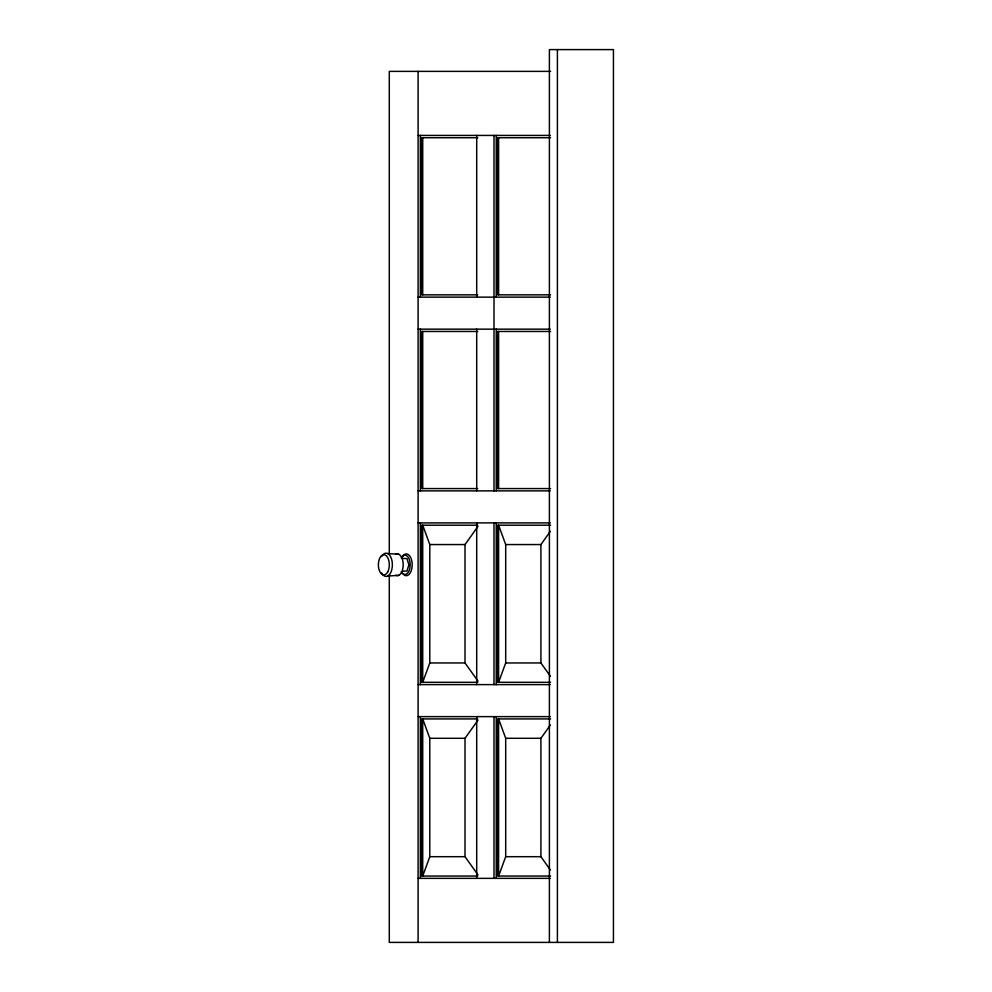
<?xml version="1.0" encoding="UTF-8"?>
<svg xmlns="http://www.w3.org/2000/svg" width="992" height="992" viewBox="0 0 992 992"><rect width="100%" height="100%" fill="white"/><g stroke="black" fill="none" stroke-linecap="round" stroke-linejoin="round"><path stroke-width="1.49" d="M429.796 662.954L422.716 682.31L422.716 525.202L429.796 544.558L429.796 662.954L465.012 662.954L477.97 681.107M429.796 856.691L422.716 876.048L422.716 718.94L429.796 738.296L429.796 856.691L465.012 856.691L477.97 874.845M505.697 662.954L498.604 682.31L498.604 525.202L505.697 544.558L505.697 662.954L540.913 662.954L550.411 676.271M505.697 856.691L498.604 876.048L498.604 718.94L505.697 738.296L505.697 856.691L540.913 856.691L550.411 870.009M465.012 662.954L465.012 544.558L477.97 526.405M540.913 662.954L540.913 544.558L550.411 531.253M465.012 856.691L465.012 738.296L477.97 720.155M540.913 856.691L540.913 738.296L550.411 724.991M387.711 576.042L398.846 575.323M550.622 71.374L389.286 71.374L389.286 553.387M418.103 135.42L550.225 135.42M477.71 137.727L421.588 137.727L421.588 294.835L477.71 294.835M550.572 137.727L497.488 137.727L497.488 294.835L550.572 294.835M418.103 297.141L550.225 297.141M418.103 329.158L550.225 329.158M477.71 331.464L421.588 331.464L421.588 488.572L477.71 488.572M550.572 331.464L497.488 331.464L497.488 488.572L550.572 488.572M418.103 490.879L550.225 490.879M418.103 522.896L550.225 522.896M477.71 525.202L421.588 525.202L421.588 682.31L477.71 682.31M550.572 525.202L497.488 525.202L497.488 682.31L550.572 682.31M429.796 544.558L465.012 544.558M505.697 544.558L540.913 544.558M403 558.496L406.918 558.496L408.89 564.808L406.918 571.107L403 571.107M418.103 684.616L550.225 684.616M418.103 716.633L550.225 716.633M477.71 718.94L421.588 718.94L421.588 876.048L477.71 876.048M550.572 718.94L497.488 718.94L497.488 876.048L550.572 876.048M429.796 738.296L465.012 738.296M505.697 738.296L540.913 738.296M418.103 878.354L550.225 878.354M387.711 553.573L398.846 554.292M557.405 49.6L557.405 942.4M549.394 942.4L549.394 49.6L613.44 49.6L613.44 942.4L389.286 942.4L389.286 575.087M498.604 137.727L498.604 294.835M498.604 331.464L498.604 488.572M496.248 135.42L496.248 297.141M496.248 329.158L496.248 490.879M496.248 522.896L496.248 684.616M496.248 716.633L496.248 878.354M494.004 135.42L494.004 490.879M494.004 522.896L494.004 684.616M494.004 716.633L494.004 878.354M476.706 135.42L476.706 297.141M476.706 329.158L476.706 490.879M476.706 522.896L476.706 684.616M476.706 716.633L476.706 878.354M422.716 137.727L422.716 294.835M422.716 331.464L422.716 488.572M420.348 135.42L420.348 297.141M420.348 329.158L420.348 490.879M420.348 522.896L420.348 684.616M420.348 716.633L420.348 878.354M418.103 71.374L418.103 942.4M381.647 556.574A11.631 6.274 -90 0 1 390.526 556.574A11.631 6.274 -90 0 1 390.526 573.029A11.631 6.274 -90 0 1 381.647 573.029M395.796 554.292A10.887 5.878 -90 0 1 403.198 564.808A10.887 5.878 -90 0 1 395.796 575.323M402.144 557.107A10.887 5.878 -90 0 1 410.465 557.107A10.887 5.878 -90 0 1 410.465 572.496A10.887 5.878 -90 0 1 402.144 572.496M401.264 557.95A9.684 5.233 -90 0 1 408.654 557.95A9.684 5.233 -90 0 1 408.654 571.652A9.684 5.233 -90 0 1 401.264 571.652M387.711 571.975A10.143 5.481 -90 0 0 385.268 555.012A10.143 5.481 -90 0 0 378.56 567.424A10.143 5.481 -90 0 0 387.711 571.975"/></g></svg>
